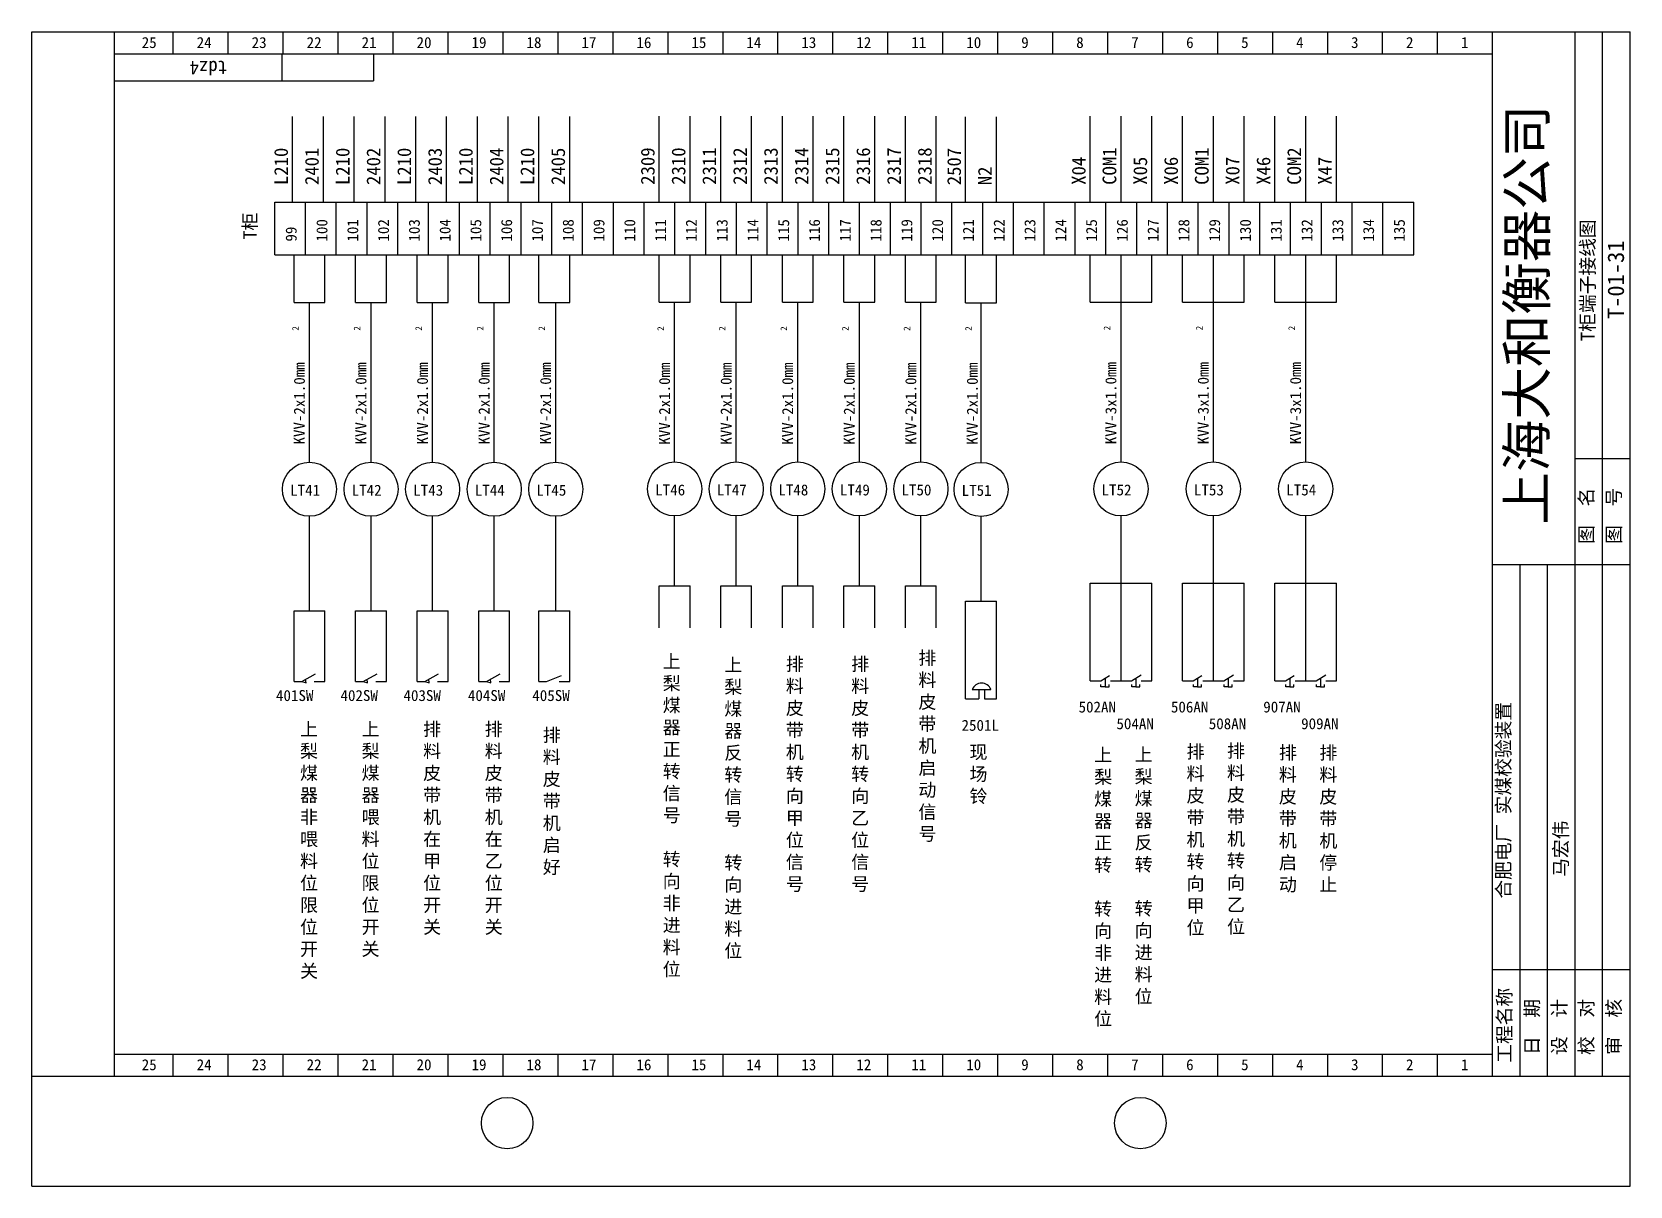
# Model space of a CAD drawing. Extents: x 435 to 726, y -17 to 193.
import ezdxf

# ---------------------------------------------------------------- set-up
doc = ezdxf.new("R2010")
doc.units = 0
doc.header["$LTSCALE"] = 0.5
doc.linetypes.add('DASHED2', pattern=[9.525, 6.35, -3.175])
doc.layers.get('0').update_dxf_attribs({"linetype": 'CONTINUOUS'})

# ---------------------------------------------------------------- blocks, each defined once
blk = doc.blocks.new('A$C1AB2001F')
at = {"insert": (0.75, 4), "char_height": 2.5, "width": 44.7874, "attachment_point": 1}
blk.add_mtext('\\f宋体|b0|i0|c134|p2;合肥电厂 实煤校验装置', dxfattribs=at)
blk = doc.blocks.new('A$C66194C3C')
at = {"ltscale": 0.5, "rotation": 90}
blk.add_blockref('A$C1AB2001F', (4.21, -0.69), dxfattribs=at)
blk = doc.blocks.new('A$C330944B9')
at = {"insert": (0.21, 3.58), "char_height": 2.5, "width": 20.5327, "attachment_point": 1}
blk.add_mtext('\\f宋体|b0|i0|c134|p2;马宏伟', dxfattribs=at)
blk = doc.blocks.new('A$C3A72386F')
at = {"linetype": 'DASHED2', "ltscale": 0.5}
blk.add_blockref('A$C330944B9', (0, 0), dxfattribs=at)
blk = doc.blocks.new('A$C378731C5')
at = {"ltscale": 0.5, "rotation": 90}
blk.add_blockref('A$C3A72386F', (3.79, -0.16), dxfattribs=at)
at = {"insert": (5.09, 97.53), "char_height": 2.5, "width": 34.2099, "attachment_point": 1, "rotation": 90}
blk.add_mtext('\\f宋体|b0|i0|c134|p2;T柜端子接线图', dxfattribs=at)

msp = doc.modelspace()

# ---------------------------------------------------------------- linework, layer by layer
for p, q in [((434.94, -16.51), (434.94, 193.49)), ((434.94, 193.49), (725.66, 193.49)), ((449.94, 3.49), (449.94, 193.49)), ((449.94, 193.49), (700.66, 193.49)), ((460.66, 189.49), (460.66, 193.49)), ((470.66, 189.49), (470.66, 193.49)), ((480.66, 189.49), (480.66, 193.49)), ((490.66, 189.49), (490.66, 193.49)), ((500.66, 189.49), (500.66, 193.49)), ((510.66, 189.49), (510.66, 193.49)), ((520.66, 189.49), (520.66, 193.49)), ((530.66, 189.49), (530.66, 193.49)), ((540.66, 189.49), (540.66, 193.49)), ((550.66, 189.49), (550.66, 193.49)), ((560.66, 189.49), (560.66, 193.49)), ((570.66, 189.49), (570.66, 193.49)), ((580.66, 189.49), (580.66, 193.49)), ((590.66, 189.49), (590.66, 193.49)), ((600.66, 189.49), (600.66, 193.49)), ((610.66, 189.49), (610.66, 193.49)), ((620.66, 189.49), (620.66, 193.49)), ((630.66, 189.49), (630.66, 193.49)), ((640.66, 189.49), (640.66, 193.49)), ((650.66, 189.49), (650.66, 193.49)), ((660.66, 189.49), (660.66, 193.49)), ((670.66, 189.49), (670.66, 193.49)), ((680.66, 189.49), (680.66, 193.49)), ((690.66, 189.49), (690.66, 193.49)), ((700.66, 3.49), (700.66, 193.49)), ((715.66, 3.49), (715.66, 193.49)), ((720.66, 3.49), (720.66, 193.49)), ((725.66, -16.51), (725.66, 193.49)), ((449.94, 189.49), (700.66, 189.49)), ((480.4, 189.49), (480.4, 184.61)), ((497.08, 189.49), (497.08, 184.61)), ((449.94, 184.61), (497.08, 184.61)), ((715.66, 115.85), (725.66, 115.85)), ((700.66, 96.6), (725.66, 96.6)), ((705.66, 3.49), (705.66, 96.6)), ((710.66, 3.49), (710.66, 96.6)), ((700.66, 22.87), (725.66, 22.87)), ((449.94, 7.49), (700.66, 7.49)), ((460.66, 3.49), (460.66, 7.49)), ((470.66, 3.49), (470.66, 7.49)), ((480.66, 3.49), (480.66, 7.49)), ((490.66, 3.49), (490.66, 7.49)), ((500.66, 3.49), (500.66, 7.49)), ((510.66, 3.49), (510.66, 7.49)), ((520.66, 3.49), (520.66, 7.49)), ((530.66, 3.49), (530.66, 7.49)), ((540.66, 3.49), (540.66, 7.49)), ((550.66, 3.49), (550.66, 7.49)), ((560.66, 3.49), (560.66, 7.49)), ((570.66, 3.49), (570.66, 7.49)), ((580.66, 3.49), (580.66, 7.49)), ((590.66, 3.49), (590.66, 7.49)), ((600.66, 3.49), (600.66, 7.49)), ((610.66, 3.49), (610.66, 7.49)), ((620.66, 3.49), (620.66, 7.49)), ((630.66, 3.49), (630.66, 7.49)), ((640.66, 3.49), (640.66, 7.49)), ((650.66, 3.49), (650.66, 7.49)), ((660.66, 3.49), (660.66, 7.49)), ((670.66, 3.49), (670.66, 7.49)), ((680.66, 3.49), (680.66, 7.49)), ((690.66, 3.49), (690.66, 7.49)), ((434.94, 3.49), (725.66, 3.49)), ((434.94, -16.51), (725.66, -16.51))]:
    msp.add_line(p, q)
at = {"ltscale": 0.5}
for p, q in [((482.37, 162.52), (482.37, 178.1)), ((487.97, 162.52), (487.97, 178.1)), ((493.57, 162.52), (493.57, 178.1)), ((499.17, 162.52), (499.17, 178.1)), ((504.77, 162.52), (504.77, 178.1)), ((510.37, 162.52), (510.37, 178.1)), ((515.97, 162.52), (515.97, 178.1)), ((521.57, 162.52), (521.57, 178.1)), ((527.17, 162.52), (527.17, 178.1)), ((532.77, 162.52), (532.77, 178.1)), ((549.06, 162.57), (549.06, 178.15)), ((554.66, 162.57), (554.66, 178.15)), ((560.26, 162.57), (560.26, 178.15)), ((565.86, 162.57), (565.86, 178.15)), ((571.46, 162.57), (571.46, 178.15)), ((577.06, 162.57), (577.06, 178.15)), ((582.66, 162.57), (582.66, 178.15)), ((588.26, 162.57), (588.26, 178.15)), ((593.86, 162.57), (593.86, 178.15)), ((599.46, 162.57), (599.46, 178.15)), ((604.8, 162.48), (604.8, 178.06)), ((610.4, 162.48), (610.4, 178.06)), ((627.46, 162.57), (627.46, 178.15)), ((633.06, 162.57), (633.06, 178.15)), ((638.66, 162.57), (638.66, 178.15)), ((644.26, 162.57), (644.26, 178.15)), ((649.86, 162.57), (649.86, 178.15)), ((655.46, 162.57), (655.46, 178.15)), ((661.06, 162.57), (661.06, 178.15)), ((666.66, 162.57), (666.66, 178.15)), ((672.26, 162.57), (672.26, 178.15)), ((479.11, 162.5), (630.31, 162.5)), ((479.11, 152.92), (479.11, 162.5)), ((484.71, 152.92), (484.71, 162.5)), ((490.31, 152.92), (490.31, 162.5)), ((495.91, 152.92), (495.91, 162.5)), ((501.51, 152.92), (501.51, 162.5)), ((507.11, 152.92), (507.11, 162.5)), ((512.71, 152.92), (512.71, 162.5)), ((518.31, 152.92), (518.31, 162.5)), ((523.91, 152.92), (523.91, 162.5)), ((529.51, 152.92), (529.51, 162.5)), ((535.11, 152.92), (535.11, 162.5)), ((535.11, 162.5), (686.31, 162.5)), ((535.11, 152.92), (535.11, 162.5)), ((540.71, 152.92), (540.71, 162.5)), ((546.31, 152.92), (546.31, 162.5)), ((551.91, 152.92), (551.91, 162.5)), ((557.51, 152.92), (557.51, 162.5)), ((563.11, 152.92), (563.11, 162.5)), ((568.71, 152.92), (568.71, 162.5)), ((574.31, 152.92), (574.31, 162.5)), ((579.91, 152.92), (579.91, 162.5)), ((585.51, 152.92), (585.51, 162.5)), ((591.11, 152.92), (591.11, 162.5)), ((596.71, 152.92), (596.71, 162.5)), ((602.31, 152.92), (602.31, 162.5)), ((607.91, 152.92), (607.91, 162.5)), ((613.51, 152.92), (613.51, 162.5)), ((619.11, 152.92), (619.11, 162.5)), ((624.71, 152.92), (624.71, 162.5)), ((630.31, 152.92), (630.31, 162.5)), ((635.91, 152.92), (635.91, 162.5)), ((641.51, 152.92), (641.51, 162.5)), ((647.11, 152.92), (647.11, 162.5)), ((652.71, 152.92), (652.71, 162.5)), ((658.31, 152.92), (658.31, 162.5)), ((658.31, 152.92), (658.31, 162.5)), ((663.91, 152.92), (663.91, 162.5)), ((669.51, 152.92), (669.51, 162.5)), ((675.11, 152.92), (675.11, 162.5)), ((680.71, 152.92), (680.71, 162.5)), ((686.31, 152.92), (686.31, 162.5)), ((479.11, 152.92), (630.31, 152.92)), ((482.63, 144.25), (482.63, 152.86)), ((488.23, 144.25), (488.23, 152.86)), ((493.83, 144.25), (493.83, 152.86)), ((499.43, 144.25), (499.43, 152.86)), ((505.03, 144.25), (505.03, 152.86)), ((510.63, 144.25), (510.63, 152.86)), ((516.23, 144.25), (516.23, 152.86)), ((521.83, 144.25), (521.83, 152.86)), ((527.17, 144.25), (527.17, 152.86)), ((532.77, 144.25), (532.77, 152.86)), ((535.11, 152.92), (686.31, 152.92)), ((549.06, 144.3), (549.06, 152.92)), ((554.66, 144.3), (554.66, 152.92)), ((560.26, 144.3), (560.26, 152.92)), ((565.86, 144.3), (565.86, 152.92)), ((571.46, 144.3), (571.46, 152.92)), ((577.06, 144.3), (577.06, 152.92)), ((582.66, 144.3), (582.66, 152.92)), ((588.26, 144.3), (588.26, 152.92)), ((593.86, 144.3), (593.86, 152.92)), ((599.46, 144.3), (599.46, 152.92)), ((604.8, 144.22), (604.8, 152.83)), ((610.4, 144.22), (610.4, 152.83)), ((627.46, 144.3), (627.46, 152.92)), ((633.06, 144.3), (633.06, 152.92)), ((638.66, 144.3), (638.66, 152.92)), ((644.26, 144.3), (644.26, 152.92)), ((649.86, 144.3), (649.86, 152.92)), ((655.46, 144.3), (655.46, 152.92)), ((661.06, 144.3), (661.06, 152.92)), ((666.66, 144.3), (666.66, 152.92)), ((672.26, 144.3), (672.26, 152.92)), ((482.63, 144.25), (488.23, 144.25)), ((485.43, 115.21), (485.43, 144.25)), ((493.83, 144.25), (499.43, 144.25)), ((496.63, 115.21), (496.63, 144.25)), ((505.03, 144.25), (510.63, 144.25)), ((507.83, 115.21), (507.83, 144.25)), ((516.23, 144.25), (521.83, 144.25)), ((519.03, 115.21), (519.03, 144.25)), ((527.17, 144.25), (532.77, 144.25)), ((530.23, 115.21), (530.23, 144.25)), ((551.86, 115.26), (551.86, 144.3)), ((563.06, 115.26), (563.06, 144.3)), ((574.26, 115.26), (574.26, 144.3)), ((585.46, 115.26), (585.46, 144.3)), ((596.66, 115.26), (596.66, 144.3)), ((604.8, 144.22), (610.4, 144.22)), ((607.6, 115.18), (607.6, 144.22)), ((627.46, 144.3), (638.66, 144.3)), ((633.06, 115.26), (633.06, 144.3)), ((644.26, 144.3), (655.46, 144.3)), ((649.86, 115.26), (649.86, 144.3)), ((661.06, 144.3), (672.26, 144.3)), ((666.66, 115.26), (666.66, 144.3)), ((485.43, 88.15), (485.43, 105.37)), ((496.63, 88.15), (496.63, 105.37)), ((507.83, 88.15), (507.83, 105.37)), ((519.03, 88.15), (519.03, 105.37)), ((530.23, 88.15), (530.23, 105.37)), ((551.86, 92.72), (551.86, 105.42)), ((563.06, 92.72), (563.06, 105.42)), ((574.26, 92.72), (574.26, 105.42)), ((585.46, 92.72), (585.46, 105.42)), ((596.66, 92.72), (596.66, 105.42)), ((607.6, 89.89), (607.6, 105.33)), ((633.06, 89.98), (633.06, 105.42)), ((649.86, 89.98), (649.86, 105.42)), ((666.66, 89.98), (666.66, 105.42)), ((627.46, 75.45), (627.46, 93.19)), ((627.46, 93.19), (638.66, 93.19)), ((633.06, 75.45), (633.06, 93.19)), ((633.06, 75.45), (633.06, 93.19)), ((638.66, 75.45), (638.66, 93.19)), ((644.26, 75.45), (644.26, 93.19)), ((644.26, 93.19), (655.46, 93.19)), ((649.86, 75.45), (649.86, 93.19)), ((649.86, 75.45), (649.86, 93.19)), ((655.46, 75.45), (655.46, 93.19)), ((661.06, 93.19), (672.26, 93.19)), ((661.06, 75.45), (661.06, 93.19)), ((666.66, 75.45), (666.66, 93.19)), ((666.66, 75.45), (666.66, 93.19)), ((672.26, 75.45), (672.26, 93.19)), ((549.06, 85.09), (549.06, 92.72)), ((554.66, 85.09), (554.66, 92.72)), ((560.26, 85.09), (560.26, 92.72)), ((565.86, 85.09), (565.86, 92.72)), ((571.46, 85.09), (571.46, 92.72)), ((577.06, 85.09), (577.06, 92.72)), ((582.66, 85.09), (582.66, 92.72)), ((588.26, 85.09), (588.26, 92.72)), ((593.86, 85.09), (593.86, 92.72)), ((599.46, 85.09), (599.46, 92.72)), ((482.63, 75.3), (482.63, 88.15)), ((482.63, 88.15), (488.23, 88.15)), ((488.23, 75.3), (488.23, 88.15)), ((493.83, 75.3), (493.83, 88.15)), ((493.83, 88.15), (499.43, 88.15)), ((499.43, 75.3), (499.43, 88.15)), ((505.03, 75.3), (505.03, 88.15)), ((505.03, 88.15), (510.63, 88.15)), ((510.63, 75.3), (510.63, 88.15)), ((516.23, 75.3), (516.23, 88.15)), ((516.23, 88.15), (521.83, 88.15)), ((521.83, 75.3), (521.83, 88.15)), ((527.17, 75.3), (527.17, 88.15)), ((527.17, 88.15), (532.77, 88.15)), ((532.77, 75.3), (532.77, 88.15)), ((604.8, 72.15), (604.8, 89.89)), ((604.8, 89.89), (610.4, 89.89)), ((610.4, 72.15), (610.4, 89.89)), ((484.01, 75.3), (486.52, 76.68)), ((484.8, 75.05), (484.73, 75.7)), ((495.21, 75.3), (497.72, 76.68)), ((496, 75.05), (495.93, 75.7)), ((506.41, 75.3), (508.92, 76.68)), ((507.2, 75.05), (507.13, 75.7)), ((517.61, 75.3), (520.12, 76.68)), ((518.4, 75.05), (518.33, 75.7)), ((528.53, 75.3), (531.26, 76.38)), ((629.39, 75.45), (630.95, 76.42)), ((634.99, 75.45), (636.75, 76.54)), ((646.19, 75.45), (647.75, 76.42)), ((651.79, 75.45), (653.55, 76.54)), ((662.99, 75.45), (664.55, 76.42)), ((668.59, 75.45), (670.35, 76.54)), ((482.63, 75.3), (484.01, 75.3)), ((484.02, 75.32), (484.8, 75.05)), ((486.31, 75.3), (488.23, 75.3)), ((493.83, 75.3), (495.21, 75.3)), ((495.22, 75.32), (496, 75.05)), ((497.51, 75.3), (499.43, 75.3)), ((505.03, 75.3), (506.41, 75.3)), ((506.42, 75.32), (507.2, 75.05)), ((508.71, 75.3), (510.63, 75.3)), ((516.23, 75.3), (517.61, 75.3)), ((517.62, 75.32), (518.4, 75.05)), ((519.91, 75.3), (521.83, 75.3)), ((527.17, 75.3), (528.54, 75.3)), ((530.84, 75.3), (532.77, 75.3)), ((605.97, 73.86), (609.41, 73.86)), ((607.19, 73.86), (607.19, 72.15)), ((608.25, 73.86), (608.25, 72.15)), ((627.46, 75.45), (629.39, 75.45)), ((631.15, 75.45), (633.06, 75.45)), ((633.06, 75.45), (634.99, 75.45)), ((636.75, 75.45), (638.66, 75.45)), ((644.26, 75.45), (646.19, 75.45)), ((647.95, 75.45), (649.86, 75.45)), ((649.86, 75.45), (651.79, 75.45)), ((653.55, 75.45), (655.46, 75.45)), ((661.06, 75.45), (662.99, 75.45)), ((664.75, 75.45), (666.66, 75.45)), ((666.66, 75.45), (668.59, 75.45)), ((670.35, 75.45), (672.26, 75.45)), ((604.8, 72.15), (607.19, 72.15)), ((608.25, 72.15), (610.4, 72.15))]:
    msp.add_line(p, q, dxfattribs=at)
at = {"linetype": 'CONTINUOUS', "ltscale": 0.5}
for p, q in [((549.06, 144.3), (554.66, 144.3)), ((560.26, 144.3), (565.86, 144.3)), ((571.46, 144.3), (577.06, 144.3)), ((582.66, 144.3), (588.26, 144.3)), ((593.86, 144.3), (599.46, 144.3)), ((549.06, 92.72), (554.66, 92.72)), ((560.26, 92.72), (565.86, 92.72)), ((571.46, 92.72), (577.06, 92.72)), ((582.66, 92.72), (588.26, 92.72)), ((593.86, 92.72), (599.46, 92.72)), ((629.42, 74.32), (629.42, 74.77)), ((630.17, 74.32), (629.42, 74.32)), ((630.17, 74.32), (630.91, 74.32)), ((630.91, 74.32), (630.91, 74.77)), ((635.02, 74.32), (635.02, 74.77)), ((635.77, 74.32), (635.02, 74.32)), ((635.77, 74.32), (636.51, 74.32)), ((636.51, 74.32), (636.51, 74.77)), ((646.22, 74.32), (646.22, 74.77)), ((646.97, 74.32), (646.22, 74.32)), ((646.97, 74.32), (647.71, 74.32)), ((647.71, 74.32), (647.71, 74.77)), ((651.82, 74.32), (651.82, 74.77)), ((652.57, 74.32), (651.82, 74.32)), ((652.57, 74.32), (653.31, 74.32)), ((653.31, 74.32), (653.31, 74.77)), ((663.02, 74.32), (663.02, 74.77)), ((663.77, 74.32), (663.02, 74.32)), ((663.77, 74.32), (664.51, 74.32)), ((664.51, 74.32), (664.51, 74.77)), ((668.62, 74.32), (668.62, 74.77)), ((669.37, 74.32), (668.62, 74.32)), ((669.37, 74.32), (670.11, 74.32)), ((670.11, 74.32), (670.11, 74.77))]:
    msp.add_line(p, q, dxfattribs=at)
at = {"linetype": 'DASHED2', "ltscale": 0.5}
for p, q in [((630.17, 75.94), (630.17, 74.32)), ((635.77, 75.94), (635.77, 74.32)), ((646.97, 75.94), (646.97, 74.32)), ((652.57, 75.94), (652.57, 74.32)), ((663.77, 75.94), (663.77, 74.32)), ((669.37, 75.94), (669.37, 74.32))]:
    msp.add_line(p, q, dxfattribs=at)
at = {"ltscale": 0.5}
for centre in [(485.43, 110.29), (496.63, 110.29), (507.83, 110.29), (519.03, 110.29), (530.23, 110.29), (551.86, 110.34), (563.06, 110.34), (574.26, 110.34), (585.46, 110.34), (596.66, 110.34), (607.6, 110.25), (633.06, 110.34), (649.86, 110.34), (666.66, 110.34)]:
    msp.add_circle(centre, 4.92, dxfattribs=at)
for centre in [(521.39, -5.05), (636.58, -5.05)]:
    msp.add_circle(centre, 4.68)
msp.add_arc((607.69, 73.11), 1.88, 23.5782, 156.4218, dxfattribs=at)

# ---------------------------------------------------------------- block references
at = {"linetype": 'CONTINUOUS', "ltscale": 0.5}
for name, p in [('A$C378731C5', (711.61, 39.7)), ('A$C66194C3C', (701.17, 35.73))]:
    msp.add_blockref(name, p, dxfattribs=at)

# ---------------------------------------------------------------- texts
for s, insert, char_height, width, attachment_point in [('25', (454.91, 192.57), 2, 13.8727, 1), ('24', (464.91, 192.57), 2, 13.8727, 1), ('23', (474.91, 192.57), 2, 13.8727, 1), ('22', (484.91, 192.57), 2, 13.8727, 1), ('21', (494.91, 192.57), 2, 13.8727, 1), ('20', (504.91, 192.57), 2, 13.8727, 1), ('19', (514.91, 192.57), 2, 13.8727, 1), ('18', (524.91, 192.57), 2, 13.8727, 1), ('17', (534.91, 192.57), 2, 13.8727, 1), ('16', (544.91, 192.57), 2, 13.8727, 1), ('15', (554.91, 192.57), 2, 13.8727, 1), ('14', (564.91, 192.57), 2, 13.8727, 1), ('13', (574.91, 192.57), 2, 13.8727, 1), ('12', (584.91, 192.57), 2, 13.8727, 1), ('11', (594.91, 192.57), 2, 13.8727, 1), ('10', (604.91, 192.57), 2, 13.8727, 1), ('9', (614.91, 192.57), 2, 13.8727, 1), ('8', (624.91, 192.57), 2, 13.8727, 1), ('7', (634.91, 192.57), 2, 13.8727, 1), ('6', (644.91, 192.57), 2, 13.8727, 1), ('5', (654.91, 192.57), 2, 13.8727, 1), ('4', (664.91, 192.57), 2, 13.8727, 1), ('3', (674.91, 192.57), 2, 13.8727, 1), ('2', (684.91, 192.57), 2, 13.8727, 1), ('1', (694.91, 192.57), 2, 13.8727, 1), ('LT41', (481.91, 111.11), 2, 11.0982, 1), ('LT42', (493.11, 111.11), 2, 11.0982, 1), ('LT43', (504.31, 111.11), 2, 11.0982, 1), ('LT44', (515.51, 111.11), 2, 11.0982, 1), ('LT45', (526.71, 111.11), 2, 11.0982, 1), ('LT46', (548.33, 111.16), 2, 11.0982, 1), ('LT47', (559.53, 111.16), 2, 11.0982, 1), ('LT48', (570.73, 111.16), 2, 11.0982, 1), ('LT49', (581.93, 111.16), 2, 11.0982, 1), ('LT50', (593.13, 111.16), 2, 11.0982, 1), ('LT51', (604.07, 111.08), 2, 11.0982, 1), ('LT52', (629.53, 111.16), 2, 11.0982, 1), ('LT53', (646.33, 111.16), 2, 11.0982, 1), ('LT54', (663.13, 111.16), 2, 11.0982, 1), ('\\f宋体|b0|i0|c134|p2;上梨煤器正转信号\\P\\P转向非进料位', (549.69, 50.83), 2.4, 0.3583, 4), ('\\f宋体|b0|i0|c134|p2;上梨煤器反转信号\\P\\P转向进料位', (560.89, 52.19), 2.4, 0.3583, 4), ('\\f宋体|b0|i0|c134|p2;排料皮带机转向甲位\\P信号', (572.09, 58.33), 2.4, 0.3583, 4), ('\\f宋体|b0|i0|c134|p2;排料皮带机转向乙位\\P信号', (583.98, 58.33), 2.4, 0.3583, 4), ('\\f宋体|b0|i0|c134|p2;排料皮带机启动信号', (596.2, 63.45), 2.4, 0.3583, 4), ('401SW', (479.34, 73.75), 2, 11.0982, 1), ('402SW', (491.07, 73.75), 2, 11.0982, 1), ('403SW', (502.53, 73.75), 2, 11.0982, 1), ('404SW', (514.25, 73.75), 2, 11.0982, 1), ('405SW', (525.97, 73.75), 2, 11.0982, 1), ('502AN', (625.34, 71.66), 2, 11.0982, 1), ('506AN', (642.14, 71.66), 2, 11.0982, 1), ('907AN', (658.94, 71.66), 2, 11.0982, 1), ('\\f宋体|b0|i0|c134|p2;上梨煤器非喂料位\\P限位开关', (483.71, 67.83), 2.4, 0.3583, 1), ('\\f宋体|b0|i0|c134|p2;上梨煤器喂料位\\P限位开关', (494.91, 67.83), 2.4, 0.3583, 1), ('\\f宋体|b0|i0|c134|p2;排料皮带机在甲位开关', (506.11, 67.83), 2.4, 0.3583, 1), ('\\f宋体|b0|i0|c134|p2;排料皮带机在乙位开关', (517.31, 67.83), 2.4, 0.3583, 1), ('\\f宋体|b0|i0|c134|p2;排料皮带机启好', (527.87, 53.41), 2.4, 0.3583, 4), ('2501L', (604.05, 68.33), 2, 11.0982, 1), ('504AN', (632.23, 68.62), 2, 11.0982, 1), ('508AN', (649.03, 68.62), 2, 11.0982, 1), ('909AN', (665.83, 68.62), 2, 11.0982, 1), ('\\f宋体|b0|i0|c134|p2;排料皮带机转向甲位', (644.98, 46.4), 2.4, 0.3583, 4), ('\\f宋体|b0|i0|c134|p2;排料皮带机转向乙位', (652.34, 46.55), 2.4, 0.3583, 4), ('\\f宋体|b0|i0|c134|p2;现场铃', (605.5, 58.32), 2.4, 0.3583, 4), ('\\f宋体|b0|i0|c134|p2;上梨煤器正转\\P\\P转向非进料位', (628.18, 37.8), 2.4, 0.3583, 4), ('\\f宋体|b0|i0|c134|p2;上梨煤器反转\\P\\P转向进料位', (635.54, 39.87), 2.4, 0.3583, 4), ('\\f宋体|b0|i0|c134|p2;排料皮带机启动', (661.78, 50.23), 2.4, 0.3583, 4), ('\\f宋体|b0|i0|c134|p2;排料皮带机停止', (669.14, 50.28), 2.4, 0.3583, 4), ('25', (454.91, 6.57), 2, 13.8727, 1), ('24', (464.91, 6.57), 2, 13.8727, 1), ('23', (474.91, 6.57), 2, 13.8727, 1), ('22', (484.91, 6.57), 2, 13.8727, 1), ('21', (494.91, 6.57), 2, 13.8727, 1), ('20', (504.91, 6.57), 2, 13.8727, 1), ('19', (514.91, 6.57), 2, 13.8727, 1), ('18', (524.91, 6.57), 2, 13.8727, 1), ('17', (534.91, 6.57), 2, 13.8727, 1), ('16', (544.91, 6.57), 2, 13.8727, 1), ('15', (554.91, 6.57), 2, 13.8727, 1), ('14', (564.91, 6.57), 2, 13.8727, 1), ('13', (574.91, 6.57), 2, 13.8727, 1), ('12', (584.91, 6.57), 2, 13.8727, 1), ('11', (594.91, 6.57), 2, 13.8727, 1), ('10', (604.91, 6.57), 2, 13.8727, 1), ('9', (614.91, 6.57), 2, 13.8727, 1), ('8', (624.91, 6.57), 2, 13.8727, 1), ('7', (634.91, 6.57), 2, 13.8727, 1), ('6', (644.91, 6.57), 2, 13.8727, 1), ('5', (654.91, 6.57), 2, 13.8727, 1), ('4', (664.91, 6.57), 2, 13.8727, 1), ('3', (674.91, 6.57), 2, 13.8727, 1), ('2', (684.91, 6.57), 2, 13.8727, 1), ('1', (694.91, 6.57), 2, 13.8727, 1)]:
    msp.add_mtext(s, dxfattribs=dict(insert=insert, char_height=char_height, width=width, attachment_point=attachment_point))
at = {"ltscale": 0.5, "insert": (470.44, 185.73), "char_height": 2.5, "width": 19.7563, "attachment_point": 1, "rotation": 180}
msp.add_mtext('tdz4', dxfattribs=at)
at = {"attachment_point": 1, "rotation": 90}
for s, insert, char_height, width in [('\\f宋体|b0|i0|c134|p2;上海大和衡器公司', (703.37, 103.86), 7, 127.4816), ('L210', (479.01, 165.63), 2.5, 13.8727), ('2401', (484.61, 165.63), 2.5, 13.8727), ('L210', (490.21, 165.63), 2.5, 13.8727), ('2402', (495.81, 165.63), 2.5, 13.8727), ('L210', (501.41, 165.63), 2.5, 13.8727), ('2403', (507.01, 165.63), 2.5, 13.8727), ('L210', (512.61, 165.63), 2.5, 13.8727), ('2404', (518.21, 165.63), 2.5, 13.8727), ('L210', (523.81, 165.63), 2.5, 13.8727), ('2405', (529.41, 165.63), 2.5, 13.8727), ('2309', (545.71, 165.68), 2.5, 13.8727), ('2310', (551.31, 165.68), 2.5, 13.8727), ('2311', (556.91, 165.68), 2.5, 13.8727), ('2312', (562.51, 165.68), 2.5, 13.8727), ('2313', (568.11, 165.68), 2.5, 13.8727), ('2314', (573.71, 165.68), 2.5, 13.8727), ('2315', (579.31, 165.68), 2.5, 13.8727), ('2316', (584.91, 165.68), 2.5, 13.8727), ('2317', (590.51, 165.68), 2.5, 13.8727), ('2318', (596.11, 165.68), 2.5, 13.8727), ('2507', (601.44, 165.6), 2.5, 13.8727), ('COM1', (629.71, 165.68), 2.5, 13.8727), ('COM1', (646.51, 165.68), 2.5, 13.8727), ('COM2', (663.31, 165.68), 2.5, 13.8727), ('N2', (607.04, 165.6), 2.5, 13.8727), ('X04', (624.11, 165.68), 2.5, 13.8727), ('X05', (635.31, 165.68), 2.5, 13.8727), ('X06', (640.91, 165.68), 2.5, 13.8727), ('X07', (652.11, 165.68), 2.5, 13.8727), ('X46', (657.71, 165.68), 2.5, 13.8727), ('X47', (668.91, 165.68), 2.5, 13.8727), ('\\f宋体|b0|i0|c134|p2;T柜', (473.4, 155.73), 2.4, 5.7759), ('99', (481.09, 155.35), 2, 11.0982), ('100', (486.69, 155.35), 2, 11.0982), ('101', (492.29, 155.35), 2, 11.0982), ('102', (497.89, 155.35), 2, 11.0982), ('103', (503.49, 155.35), 2, 11.0982), ('104', (509.09, 155.35), 2, 11.0982), ('105', (514.69, 155.35), 2, 11.0982), ('106', (520.29, 155.35), 2, 11.0982), ('107', (525.89, 155.35), 2, 11.0982), ('108', (531.49, 155.35), 2, 11.0982), ('109', (537.09, 155.35), 2, 11.0982), ('110', (542.69, 155.35), 2, 11.0982), ('111', (548.29, 155.35), 2, 11.0982), ('112', (553.89, 155.35), 2, 11.0982), ('113', (559.49, 155.35), 2, 11.0982), ('114', (565.09, 155.35), 2, 11.0982), ('115', (570.69, 155.35), 2, 11.0982), ('116', (576.29, 155.35), 2, 11.0982), ('117', (581.89, 155.35), 2, 11.0982), ('118', (587.49, 155.35), 2, 11.0982), ('119', (593.09, 155.35), 2, 11.0982), ('120', (598.69, 155.35), 2, 11.0982), ('121', (604.29, 155.35), 2, 11.0982), ('122', (609.89, 155.35), 2, 11.0982), ('123', (615.49, 155.35), 2, 11.0982), ('124', (621.09, 155.35), 2, 11.0982), ('125', (626.69, 155.35), 2, 11.0982), ('126', (632.29, 155.35), 2, 11.0982), ('127', (637.89, 155.35), 2, 11.0982), ('128', (643.49, 155.35), 2, 11.0982), ('129', (649.09, 155.35), 2, 11.0982), ('130', (654.69, 155.35), 2, 11.0982), ('131', (660.29, 155.35), 2, 11.0982), ('132', (665.89, 155.35), 2, 11.0982), ('133', (671.49, 155.35), 2, 11.0982), ('134', (677.09, 155.35), 2, 11.0982), ('135', (682.69, 155.35), 2, 11.0982), ('T-01-31', (721.57, 141.25), 3, 13.8727), ('2', (482.28, 139.15), 1.2, 2.3617), ('2', (493.48, 139.15), 1.2, 2.3617), ('2', (504.68, 139.15), 1.2, 2.3617), ('2', (515.88, 139.15), 1.2, 2.3617), ('2', (527.08, 139.15), 1.2, 2.3617), ('2', (548.71, 139.11), 1.2, 2.3617), ('2', (559.91, 139.11), 1.2, 2.3617), ('2', (571.11, 139.11), 1.2, 2.3617), ('2', (582.31, 139.11), 1.2, 2.3617), ('2', (593.51, 139.11), 1.2, 2.3617), ('2', (604.71, 139.11), 1.2, 2.3617), ('2', (629.9, 139.2), 1.2, 2.3617), ('2', (646.7, 139.2), 1.2, 2.3617), ('2', (663.5, 139.2), 1.2, 2.3617), ('KVV-2x1.0mm', (482.58, 118.42), 2, 24.3284), ('KVV-2x1.0mm', (493.78, 118.42), 2, 24.3284), ('KVV-2x1.0mm', (504.98, 118.42), 2, 24.3284), ('KVV-2x1.0mm', (516.18, 118.42), 2, 24.3284), ('KVV-2x1.0mm', (527.38, 118.42), 2, 24.3284), ('KVV-2x1.0mm', (549.01, 118.38), 2, 24.3284), ('KVV-2x1.0mm', (560.21, 118.38), 2, 24.3284), ('KVV-2x1.0mm', (571.41, 118.38), 2, 24.3284), ('KVV-2x1.0mm', (582.61, 118.38), 2, 24.3284), ('KVV-2x1.0mm', (593.81, 118.38), 2, 24.3284), ('KVV-2x1.0mm', (605.01, 118.38), 2, 24.3284), ('KVV-3x1.0mm', (630.21, 118.47), 2, 24.3284), ('KVV-3x1.0mm', (647.01, 118.47), 2, 24.3284), ('KVV-3x1.0mm', (663.81, 118.47), 2, 24.3284), ('\\f宋体|b0|i0|c134|p2;图  名', (716.46, 100.34), 2.5, 20.5327), ('\\f宋体|b0|i0|c134|p2;图  号', (721.46, 100.34), 2.5, 20.5327), ('\\f宋体|b0|i0|c134|p2;工程名称', (701.56, 5.92), 2.5, 20.5327), ('\\f宋体|b0|i0|c134|p2;日  期', (706.56, 7.33), 2.5, 20.5327), ('\\f宋体|b0|i0|c134|p2;设  计', (711.53, 7.33), 2.5, 20.5327), ('\\f宋体|b0|i0|c134|p2;校  对', (716.46, 7.33), 2.5, 20.5327), ('\\f宋体|b0|i0|c134|p2;审  核', (721.46, 7.33), 2.5, 20.5327)]:
    msp.add_mtext(s, dxfattribs=dict(at, insert=insert, char_height=char_height, width=width))

doc.saveas('drawing.dxf')
